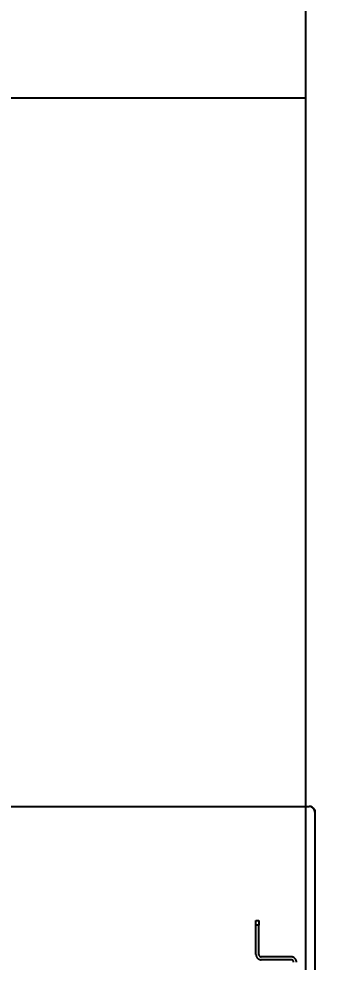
# Model space of a CAD drawing. Header units: centimetres. Extents: x 405564 to 502064, y 46284 to 60634.
# Drawn here: x 454665.06 to 454678.76, y 53193.48 to 53233.64 of the extents above; entities that cross this region are included whole.
import ezdxf
from ezdxf import colors
from ezdxf.entities.mleader import LeaderData, LeaderLine
from ezdxf.math import Vec2, Vec3
from ezdxf.xclip import XClip

# ---------------------------------------------------------------- set-up
doc = ezdxf.new("R2010")
doc.units = ezdxf.units.CM
doc.header["$XCLIPFRAME"] = 0
for name, pattern in [('3+1_3b$0$DASHED', [0.25, 0.125, -0.125]), ('SLD-2点鎖線', [12.7, 6.35, -1.27, 1.27, -1.27, 1.27, -1.27]), ('SLD-実線', [0])]:
    doc.linetypes.add(name, pattern=pattern)
for name, color, linetype in [('---___EB_draft03_cihazlar', 8, 'Continuous'), ('AS_DUV', 8, 'Continuous'), ('AS_PYZ_BINA', 8, 'Continuous')]:
    doc.layers.add(name, color=color, linetype=linetype)
doc.layers.add('0-KRCN-MİMARİ-220526', color=8, linetype='Continuous', lineweight=9)
doc.layers.add('OL_Ic', color=8, linetype='Continuous', lineweight=9)
doc.styles.add('Kalin02', font='arialbd.ttf')
doc.styles.add('Normal_ITL', font='swissi.ttf')

# ---------------------------------------------------------------- blocks, each defined once
blk = doc.blocks.new('SMD Dizgi Makinesi')
at = {"layer": '---___EB_draft03_cihazlar', "linetype": 'SLD-実線'}
for p, q in [((275456.486, -39730.757), (275464.504, -39730.757)), ((275456.238, -39752.449), (275456.238, -39730.997))]:
    blk.add_line(p, q, dxfattribs=at)
at = {"layer": '---___EB_draft03_cihazlar', "linetype": 'SLD-2点鎖線'}
for p, q in [((275456.486, -39730.757), (275464.504, -39730.757)), ((275456.238, -39752.449), (275456.238, -39730.997)), ((275462.644, -39731.759), (275462.644, -39733.041)), ((275462.768, -39731.759), (275462.768, -39733.041)), ((275461.094, -39733.141), (275461.301, -39733.141)), ((275461.094, -39733.261), (275461.094, -39733.141)), ((275462.541, -39733.141), (275461.301, -39733.141)), ((275461.301, -39733.141), (275461.301, -39733.261)), ((275461.301, -39733.261), (275461.094, -39733.261)), ((275462.541, -39733.261), (275461.301, -39733.261))]:
    blk.add_line(p, q, dxfattribs=at)
at = {"layer": '---___EB_draft03_cihazlar', "color": 1, "linetype": '3+1_3b$0$DASHED', "ltscale": 150}
blk.add_lwpolyline([(275341.077, -39731.157), (275757.077, -39731.157), (275757.077, -39868.157), (275341.077, -39868.157), (275341.077, -39731.157)], dxfattribs=at)
at = {"layer": '---___EB_draft03_cihazlar', "color": 1}
blk.add_lwpolyline([(275426.077, -39731.157), (275672.077, -39731.157), (275672.077, -39868.157), (275426.077, -39868.157), (275426.077, -39731.157)], dxfattribs=at)
at = {"layer": '---___EB_draft03_cihazlar', "linetype": 'SLD-実線'}
blk.add_ellipse((275456.486, -39730.997), major_axis=(-0.248, 0), ratio=0.969208, start_param=4.712389, end_param=6.283185, dxfattribs=at)
at = {"layer": '---___EB_draft03_cihazlar', "linetype": 'SLD-2点鎖線'}
for centre, major_axis, start_param, end_param in [((275456.486, -39730.997), (-0.248, 0), 4.712389, 6.283185), ((275462.871, -39731.759), (-0.227, 0), 4.712389, 6.283185), ((275462.871, -39731.759), (-0.103, 0), 4.712389, 6.283185), ((275462.541, -39733.041), (-0.227, 0), 1.570796, 3.141593), ((275462.541, -39733.041), (-0.103, 0), 1.570796, 3.141593)]:
    blk.add_ellipse(centre, major_axis=major_axis, ratio=0.969208, start_param=start_param, end_param=end_param, dxfattribs=at)
at = {"layer": '---___EB_draft03_cihazlar', "linetype": 'SLD-実線'}
blk.add_open_spline([(275456.39, -39730.776), (275456.39, -39730.776), (275456.417, -39730.758), (275456.452, -39730.758), (275456.486, -39730.757)], degree=3, knots=[0, 0, 0, 0, 0.010439, 1, 1, 1, 1], dxfattribs=at)
at = {"layer": '---___EB_draft03_cihazlar', "linetype": 'SLD-2点鎖線'}
blk.add_open_spline([(275456.39, -39730.776), (275456.39, -39730.776), (275456.417, -39730.758), (275456.452, -39730.758), (275456.486, -39730.757)], degree=3, knots=[0, 0, 0, 0, 0.010439, 1, 1, 1, 1], dxfattribs=at)
at = {"layer": '---___EB_draft03_cihazlar', "insert": (275341.077, -39731.157), "char_height": 15, "attachment_point": 1, "style": 'Kalin02'}
blk.add_mtext_dynamic_manual_height_columns('SMD \\PDizgi \\PMakinesi', width=590.73159, gutter_width=750, heights=[137.08], dxfattribs=at)
blk = doc.blocks.new('A$Ca63a641c')
at = {"layer": 'AS_PYZ_BINA'}
ml = blk.add_multileader_mtext('Standard', dxfattribs=at)
ml.set_content('EST boyalı panel çit ve panel çit kapı (AS 51.101)', color=256, style='Normal_ITL')
ml.set_leader_properties()
ml.build(insert=Vec2(0, 0))
ml.multileader.update_dxf_attribs({"dogleg_length": 0.379, "arrow_head_size": 17.043, "scale": 75})
ctx = ml.context
ctx.base_point, ctx.scale, ctx.char_height, ctx.arrow_head_size, ctx.landing_gap_size, ctx.plane_origin = Vec3(140.513, 464.302), 75, 20, 17.043, 14.202, Vec3(92.505, 620.113)
notes = []
notes.append((ctx, [(0, (1, 1, 0), (112.109, 464.302), (1, 0), 28.404, [(0, [(68.504, 410)], 0, [])])]))
ctx.mtext.insert, ctx.mtext.width, ctx.mtext.flow_direction = Vec3(154.715, 477.513), 604.56338, 5
for ctx, leaders in notes:
    for number, flags, end, landing, length, lines in leaders:
        leader = LeaderData()
        leader.index, (leader.has_last_leader_line, leader.has_dogleg_vector, leader.attachment_direction) = number, flags
        leader.last_leader_point, leader.dogleg_vector, leader.dogleg_length = Vec3(end), Vec3(landing), length
        for number, points, colour, breaks in lines:
            line = LeaderLine()
            line.index, line.vertices, line.color, line.breaks = number, Vec3.list(points), colors.encode_raw_color(colour), breaks
            leader.lines.append(line)
        ctx.leaders.append(leader)
blk = doc.blocks.new('A$C85dec720')
at = {"layer": 'OL_Ic'}
blk.add_blockref('A$Ca63a641c', (5315.078, 5344.253, 28.4), dxfattribs=at)
blk = doc.blocks.new('A$C6A10300A')
at = {"layer": '---___EB_draft03_cihazlar', "rotation": 270}
blk.add_blockref('SMD Dizgi Makinesi', (56344.337, 268022.333), dxfattribs=at)
at = {"layer": 'AS_DUV'}
ref = blk.add_blockref('A$C85dec720', (28900.964, -17748.984), dxfattribs=dict(at, rotation=105.0255580063709))
XClip(ref).set_block_clipping_path([(6220.3367769278, 6783.7313721173), (4126.4071464743, -1017.0000000052), (7354.8298234051, -1883.5969356479), (9448.7594538586, 5917.1344364745)])

msp = doc.modelspace()

# ---------------------------------------------------------------- block references
at = {"layer": '0-KRCN-MİMARİ-220526'}
msp.add_blockref('A$C6A10300A', (438064.066, 60634.016), dxfattribs=at)

doc.saveas('drawing.dxf')
